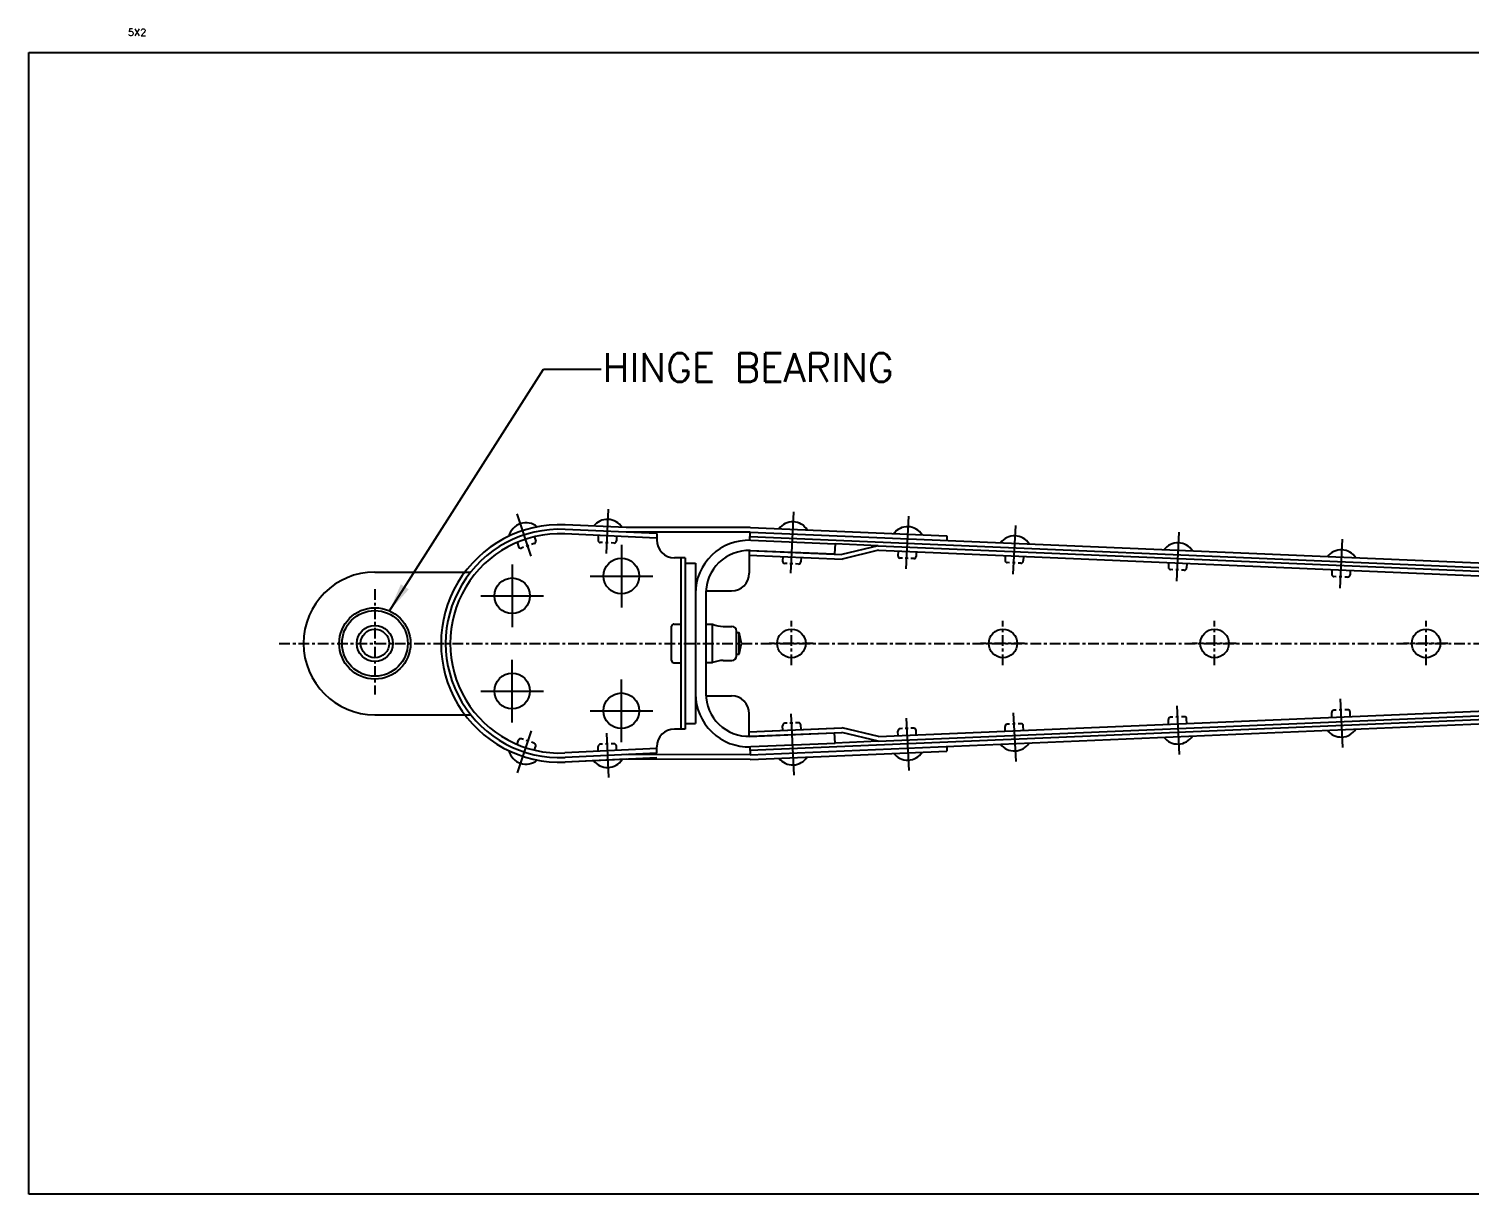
# Model space of a CAD drawing. Extents: x 0 to 162, y -13 to 49.
# Drawn here: x 61.9 to 112.4, y 8.5 to 49.4 of the extents above; entities that cross this region are included whole.
import ezdxf
from ezdxf.enums import TextEntityAlignment as Align

# ---------------------------------------------------------------- set-up
doc = ezdxf.new("R2010")
doc.units = 0
doc.header["$LTSCALE"] = 0.3
doc.header["$MEASUREMENT"] = 0
doc.linetypes.add('CENTER', pattern=[2, 1.25, -0.25, 0.25, -0.25])
doc.linetypes.add('HIDDEN2', pattern=[0.1875, 0.125, -0.0625])
doc.layers.add('1', color=1, linetype='CONTINUOUS')
doc.layers.add('NOTES', color=2, linetype='CONTINUOUS')
doc.styles.add('250', font='ROMANS', dxfattribs={"height": 0.25})
doc.styles.add('ROMANS', font='ROMANS.shx')
doc.dimstyles.new('FRACTION', dxfattribs={"dimtxt": 0.125, "dimasz": 0.15, "dimexe": 0.12, "dimexo": 0.12, "dimgap": 0.05, "dimtad": 0, "dimtih": 1, "dimtoh": 1, "dimdec": 4, "dimzin": 4, "dimdsep": 46, "dimlunit": 5, "dimtxsty": 'ROMANS', "dimcen": 0.09, "dimclrd": 6, "dimclre": 6, "dimclrt": 256, "dimadec": 0, "dimazin": 0, "dimtfac": 0.72, "dimtdec": 4, "dimtofl": 0, "dimtmove": 0, "dimatfit": 3, "dimfxl": 1, "dimfrac": 2, "dimtolj": 1, "dimtzin": 4, "dimarcsym": 0})

msp = doc.modelspace()

# ---------------------------------------------------------------- linework, layer by layer
at = {"layer": '1', "color": 6}
for p, q in [((79.49406, 30.88795), (79.00423, 32.36334)), ((82.13661, 30.97583), (82.20872, 32.52873)), ((88.5995, 30.29045), (88.70255, 32.44119)), ((92.63862, 30.44076), (92.72687, 32.28263)), ((96.39387, 30.2528), (96.47584, 31.96354)), ((102.11902, 30.00834), (102.20099, 31.71907)), ((107.84417, 29.76388), (107.92613, 31.47461)), ((82.65826, 31.28553), (82.65826, 29.08757)), ((78.82948, 30.5943), (78.82948, 28.39634)), ((81.55928, 30.18655), (83.75724, 30.18655)), ((77.7305, 29.49532), (79.92847, 29.49532)), ((78.82948, 25.05879), (78.82948, 27.25676)), ((82.65826, 24.36757), (82.65826, 26.56553)), ((77.7305, 26.15777), (79.92847, 26.15777)), ((107.84417, 25.88922), (107.92613, 24.17848)), ((81.55928, 25.46655), (83.75724, 25.46655)), ((88.5995, 25.36264), (88.70255, 23.2119)), ((96.39387, 25.40029), (96.47584, 23.68956)), ((102.11902, 25.64475), (102.20099, 23.93402)), ((79.49406, 24.76514), (79.00423, 23.28976)), ((92.63862, 25.21233), (92.72687, 23.37046)), ((82.13661, 24.67726), (82.20872, 23.12436))]:
    msp.add_line(p, q, dxfattribs=at)
at = {"layer": '1', "color": 4}
for p, q in [((83.89826, 31.67298), (80.68379, 31.82224)), ((82.82389, 31.88304), (80.69121, 31.98207)), ((87.17245, 31.8889), (82.82007, 31.88304)), ((87.17944, 31.88876), (94.05826, 31.5971)), ((78.99945, 31.37014), (79.05096, 31.21866)), ((79.60537, 31.57619), (79.65688, 31.42471)), ((83.89084, 31.51315), (80.67637, 31.66241)), ((81.84792, 31.60337), (81.84166, 31.44349)), ((82.48743, 31.57832), (82.48117, 31.41844)), ((87.17266, 31.7289), (82.82029, 31.72304)), ((83.89826, 31.67298), (83.89826, 31.45055)), ((87.1573, 31.44005), (87.17266, 31.7289)), ((87.16417, 31.56912), (137.97826, 29.41466)), ((87.17266, 31.7289), (137.97826, 29.57481)), ((87.19321, 31.43895), (90.14472, 31.31992)), ((90.14472, 31.31992), (90.13021, 30.96021)), ((91.65826, 31.25046), (90.14472, 31.31992)), ((94.05826, 31.5971), (94.05826, 31.43696)), ((84.89826, 30.82655), (84.52226, 30.82655)), ((84.73826, 30.82655), (84.73826, 24.82655)), ((84.89826, 30.82655), (84.89826, 24.82655)), ((87.13826, 31.08178), (90.37826, 30.94441)), ((87.13826, 31.08178), (87.13826, 30.28889)), ((87.13826, 30.92163), (90.39377, 30.7836)), ((87.1787, 31.07924), (90.13021, 30.96021)), ((88.3143, 30.86841), (88.30804, 30.70853)), ((88.95381, 30.84336), (88.94755, 30.68348)), ((91.65826, 31.25046), (90.37826, 30.94441)), ((91.67377, 31.08966), (90.39377, 30.7836)), ((91.65826, 31.25046), (137.97826, 29.28655)), ((91.67377, 31.08966), (133.90937, 29.29892)), ((92.35429, 31.05874), (92.34803, 30.89886)), ((92.9938, 31.03369), (92.98754, 30.87381)), ((96.11004, 30.8995), (96.10377, 30.73962)), ((96.74955, 30.87445), (96.74328, 30.71457)), ((74.01826, 30.32655), (77.37576, 30.32655)), ((84.89826, 30.63649), (84.89826, 25.01661)), ((84.89826, 30.63649), (85.25826, 30.63649)), ((85.25826, 30.63649), (85.25826, 25.01661)), ((101.83519, 30.65504), (101.82892, 30.49516)), ((102.4747, 30.62999), (102.46843, 30.47011)), ((107.56033, 30.41057), (107.55407, 30.2507)), ((108.19984, 30.38552), (108.19358, 30.22565)), ((85.61826, 29.66489), (86.51426, 29.66489)), ((85.61826, 29.66489), (85.61826, 25.9882)), ((85.61826, 29.58046), (85.61826, 26.07263)), ((91.67377, 24.56344), (133.90937, 26.35417)), ((85.61826, 25.9882), (86.51426, 25.9882)), ((87.16417, 24.08398), (137.97826, 26.23843)), ((87.17266, 23.92419), (137.97826, 26.07829)), ((91.65826, 24.40264), (133.93826, 26.19526)), ((74.01826, 25.32655), (77.37576, 25.32655)), ((87.13826, 24.57132), (87.13826, 25.3642)), ((107.56033, 25.24252), (107.55407, 25.4024)), ((108.19984, 25.26757), (108.19358, 25.42745)), ((84.89826, 24.82655), (84.52226, 24.82655)), ((84.89826, 25.01661), (85.25826, 25.01661)), ((87.13826, 24.73146), (90.39377, 24.86949)), ((87.13826, 24.73146), (90.37148, 24.86854)), ((88.3143, 24.78468), (88.30804, 24.94456)), ((88.95381, 24.80974), (88.94755, 24.96961)), ((91.67377, 24.56344), (90.39377, 24.86949)), ((92.35429, 24.59435), (92.34803, 24.75423)), ((92.9938, 24.6194), (92.98754, 24.77928)), ((96.11004, 24.75359), (96.10377, 24.91347)), ((96.74955, 24.77864), (96.74328, 24.93852)), ((101.83519, 24.99806), (101.82892, 25.15793)), ((102.4747, 25.02311), (102.46843, 25.18298)), ((78.99945, 24.28296), (79.05096, 24.43444)), ((82.48743, 24.07477), (82.48117, 24.23465)), ((87.13826, 24.57132), (90.37826, 24.70869)), ((87.13826, 24.57132), (90.37826, 24.70869)), ((87.1787, 24.57385), (90.13021, 24.69288)), ((87.19321, 24.21414), (90.14472, 24.33317)), ((90.14472, 24.33317), (90.13021, 24.69288)), ((91.65826, 24.40264), (90.14472, 24.33317)), ((91.65826, 24.40264), (90.37826, 24.70869)), ((79.60537, 24.0769), (79.65688, 24.22838)), ((83.89826, 24.14029), (80.67637, 23.99068)), ((83.89826, 23.98011), (80.68379, 23.83085)), ((83.90568, 23.82029), (80.69121, 23.67102)), ((82.82389, 23.77005), (80.69121, 23.67102)), ((81.84792, 24.04972), (81.84166, 24.2096)), ((87.17245, 23.76419), (82.82007, 23.77006)), ((87.17266, 23.92419), (82.82029, 23.93006)), ((83.89826, 23.98011), (83.89826, 24.20255)), ((87.1573, 24.21304), (87.17266, 23.92419)), ((87.17944, 23.76434), (94.05826, 24.05599)), ((94.05826, 24.21613), (94.05826, 24.05599))]:
    msp.add_line(p, q, dxfattribs=at)
at = {"layer": '1', "color": 4, "linetype": 'HIDDEN2'}
for p, q in [((79.6069, 31.32321), (79.15246, 31.16867)), ((82.3981, 31.34163), (81.91847, 31.36042)), ((92.90447, 30.797), (92.42484, 30.81579)), ((88.86448, 30.60667), (88.38485, 30.62546)), ((96.66021, 30.63777), (96.18058, 30.65655)), ((102.38536, 30.3933), (101.90573, 30.41209)), ((108.11051, 30.14884), (107.63088, 30.16763)), ((102.38536, 25.25979), (101.90573, 25.241)), ((108.11051, 25.50426), (107.63088, 25.48547)), ((88.86448, 25.04642), (88.38485, 25.02763)), ((92.90447, 24.85609), (92.42484, 24.8373)), ((96.66021, 25.01533), (96.18058, 24.99654)), ((79.6069, 24.32988), (79.15246, 24.48442)), ((82.3981, 24.31146), (81.91847, 24.29267))]:
    msp.add_line(p, q, dxfattribs=at)
at = {"layer": '1', "color": 6, "linetype": 'CENTER'}
for p, q in [((74.01826, 29.72817), (74.01826, 26.03423)), ((88.61826, 27.06849), (88.61826, 28.6131)), ((96.03159, 27.06849), (96.03159, 28.6131)), ((103.44492, 27.06849), (103.44492, 28.6131)), ((110.85826, 27.06849), (110.85826, 28.6131)), ((70.66795, 27.82655), (154.53874, 27.82655)), ((89.37632, 27.82655), (87.8317, 27.82655)), ((96.78965, 27.82655), (95.24503, 27.82655)), ((104.20298, 27.82655), (102.65837, 27.82655)), ((111.61632, 27.82655), (110.0717, 27.82655))]:
    msp.add_line(p, q, dxfattribs=at)
at = {"layer": '1', "color": 4, "linetype": 'Continuous'}
for p, q in [((84.41826, 27.22655), (84.41826, 28.42655)), ((84.49826, 28.50655), (84.73826, 28.50655)), ((85.61826, 28.50003), (85.84598, 28.50003)), ((85.84598, 27.15306), (85.84598, 28.50003)), ((86.22965, 28.42166), (86.53257, 28.42166)), ((86.69257, 27.39144), (86.69257, 28.26166)), ((86.69257, 28.20655), (86.78847, 28.20655)), ((86.78847, 27.44655), (86.78847, 28.20655)), ((86.86187, 27.82655), (86.78847, 28.20655)), ((86.78847, 27.44655), (86.86187, 27.82655)), ((86.69257, 27.44655), (86.78847, 27.44655)), ((84.49826, 27.14655), (84.73826, 27.14655)), ((85.61826, 27.15306), (85.84598, 27.15306)), ((86.22965, 27.23144), (86.53257, 27.23144))]:
    msp.add_line(p, q, dxfattribs=at)
at = {"layer": '1', "color": 4}
for centre, radius in [((82.65826, 30.18655), 0.624), ((78.82948, 29.49532), 0.624), ((74.01826, 27.82655), 1.25), ((74.01826, 27.82655), 1.15011), ((74.01826, 27.82655), 0.63098), ((74.01826, 27.82655), 0.5), ((88.61826, 27.82655), 0.5), ((96.03159, 27.82655), 0.5), ((103.44492, 27.82655), 0.5), ((110.85826, 27.82655), 0.5), ((78.82948, 26.15777), 0.624), ((82.65826, 25.46655), 0.624)]:
    msp.add_circle(centre, radius, dxfattribs=at)
for centre, radius, start, end in [((80.49826, 27.82655), 4.16, 87.341433, 272.658567), ((80.49826, 27.82655), 4, 87.341433, 272.658567), ((79.31135, 31.44688), 0.60905, 49.56862, 166.734422), ((82.16659, 31.5631), 0.60905, 32.576725, 142.936845), ((88.66042, 31.47556), 0.60905, 32.576725, 142.936845), ((92.68513, 31.30563), 0.60905, 32.576725, 142.936845), ((80.49826, 27.82655), 3.84, 87.341433, 272.658567), ((79.58114, 31.39895), 0.08, 288.781491, 18.781491), ((81.9216, 31.44036), 0.08, 177.756785, 267.756785), ((82.40123, 31.42157), 0.08, 267.756785, 357.756785), ((84.52226, 31.45055), 0.624, 180, 270), ((87.11826, 29.58046), 1.86, 88, 180), ((96.4341, 30.98654), 0.60905, 32.576725, 142.936845), ((102.15925, 30.74207), 0.60905, 32.576725, 142.936845), ((79.1267, 31.24441), 0.08, 198.781491, 288.781491), ((87.11826, 29.58046), 1.5, 88, 180), ((92.42797, 30.89573), 0.08, 177.756785, 267.756785), ((92.9076, 30.87694), 0.08, 267.756785, 357.756785), ((107.8844, 30.49761), 0.60905, 32.576725, 142.936845), ((74.01826, 27.82655), 2.5, 90, 270), ((86.51426, 30.28889), 0.624, 270, 0), ((88.38798, 30.7054), 0.08, 177.756785, 267.756785), ((88.86761, 30.68661), 0.08, 267.756785, 357.756785), ((96.18371, 30.73649), 0.08, 177.756785, 267.756785), ((96.66334, 30.7177), 0.08, 267.756785, 357.756785), ((101.90886, 30.49203), 0.08, 177.756785, 267.756785), ((102.38849, 30.47324), 0.08, 267.756785, 357.756785), ((107.63401, 30.24757), 0.08, 177.756785, 267.756785), ((108.11364, 30.22878), 0.08, 267.756785, 357.756785), ((87.11826, 26.06274), 1.86, 180, 272), ((87.11826, 26.07263), 1.5, 180, 272), ((86.51426, 25.3642), 0.624, 0, 90), ((101.90886, 25.16107), 0.08, 92.243215, 182.243215), ((102.38849, 25.17985), 0.08, 2.243215, 92.243215), ((107.63401, 25.40553), 0.08, 92.243215, 182.243215), ((108.11364, 25.42432), 0.08, 2.243215, 92.243215), ((84.52226, 24.20255), 0.624, 90, 180), ((88.38798, 24.94769), 0.08, 92.243215, 182.243215), ((88.86761, 24.96648), 0.08, 2.243215, 92.243215), ((92.42797, 24.75736), 0.08, 92.243215, 182.243215), ((92.9076, 24.77615), 0.08, 2.243215, 92.243215), ((96.18371, 24.9166), 0.08, 92.243215, 182.243215), ((96.66334, 24.93539), 0.08, 2.243215, 92.243215), ((107.8844, 25.15548), 0.60905, 217.063155, 327.423275), ((79.1267, 24.40868), 0.08, 71.218509, 161.218509), ((79.58114, 24.25414), 0.08, 341.218509, 71.218509), ((81.9216, 24.21273), 0.08, 92.243215, 182.243215), ((82.40123, 24.23152), 0.08, 2.243215, 92.243215), ((96.4341, 24.66656), 0.60905, 217.063155, 327.423275), ((102.15925, 24.91102), 0.60905, 217.063155, 327.423275), ((79.31135, 24.20622), 0.60905, 193.265578, 310.43138), ((82.16659, 24.08999), 0.60905, 217.063155, 327.423275), ((88.66042, 24.17754), 0.60905, 217.063155, 327.423275), ((92.68513, 24.34746), 0.60905, 217.063155, 327.423275)]:
    msp.add_arc(centre, radius, start, end, dxfattribs=at)
at = {"layer": '1', "color": 4, "linetype": 'Continuous'}
for centre, radius, start, end in [((84.49826, 28.42655), 0.08, 90, 180), ((86.23813, 29.44143), 1.01981, 247.385643, 269.523733), ((86.53257, 28.26166), 0.16, 0, 90), ((86.53257, 27.39144), 0.16, 270, 360), ((84.49826, 27.22655), 0.08, 180, 270), ((86.23813, 26.21166), 1.01981, 90.476267, 112.614357)]:
    msp.add_arc(centre, radius, start, end, dxfattribs=at)
at = {"layer": 'NOTES'}
for p, q in [((61.89027, 48.53092), (161.89027, 48.53092)), ((61.89027, 8.53092), (61.89027, 48.53092)), ((161.89027, 8.53092), (61.89027, 8.53092))]:
    msp.add_line(p, q, dxfattribs=at)

# ---------------------------------------------------------------- texts
at = {"layer": 'NOTES', "color": 11, "style": '250'}
msp.add_text('5X2', height=0.25, dxfattribs=at).set_placement((65.68672, 49.23434), align=Align.MIDDLE)
at = {"layer": 'NOTES', "insert": (81.99803, 37.49221), "char_height": 1, "attachment_point": 4, "style": 'ROMANS'}
msp.add_mtext('HINGE BEARING', dxfattribs=at)

# ---------------------------------------------------------------- leaders
at = {"layer": 'NOTES', "annotation_type": 0, "has_hookline": 1, "hookline_direction": 0, "text_width": 11.2381}
msp.add_leader([(74.52933, 28.96729), (79.92967, 37.42971), (81.94803, 37.42971)], dimstyle='FRACTION', override={"dimasz": 1, "dimgap": 0.05, "dimtad": 0}, dxfattribs=at)

doc.saveas('drawing.dxf')
